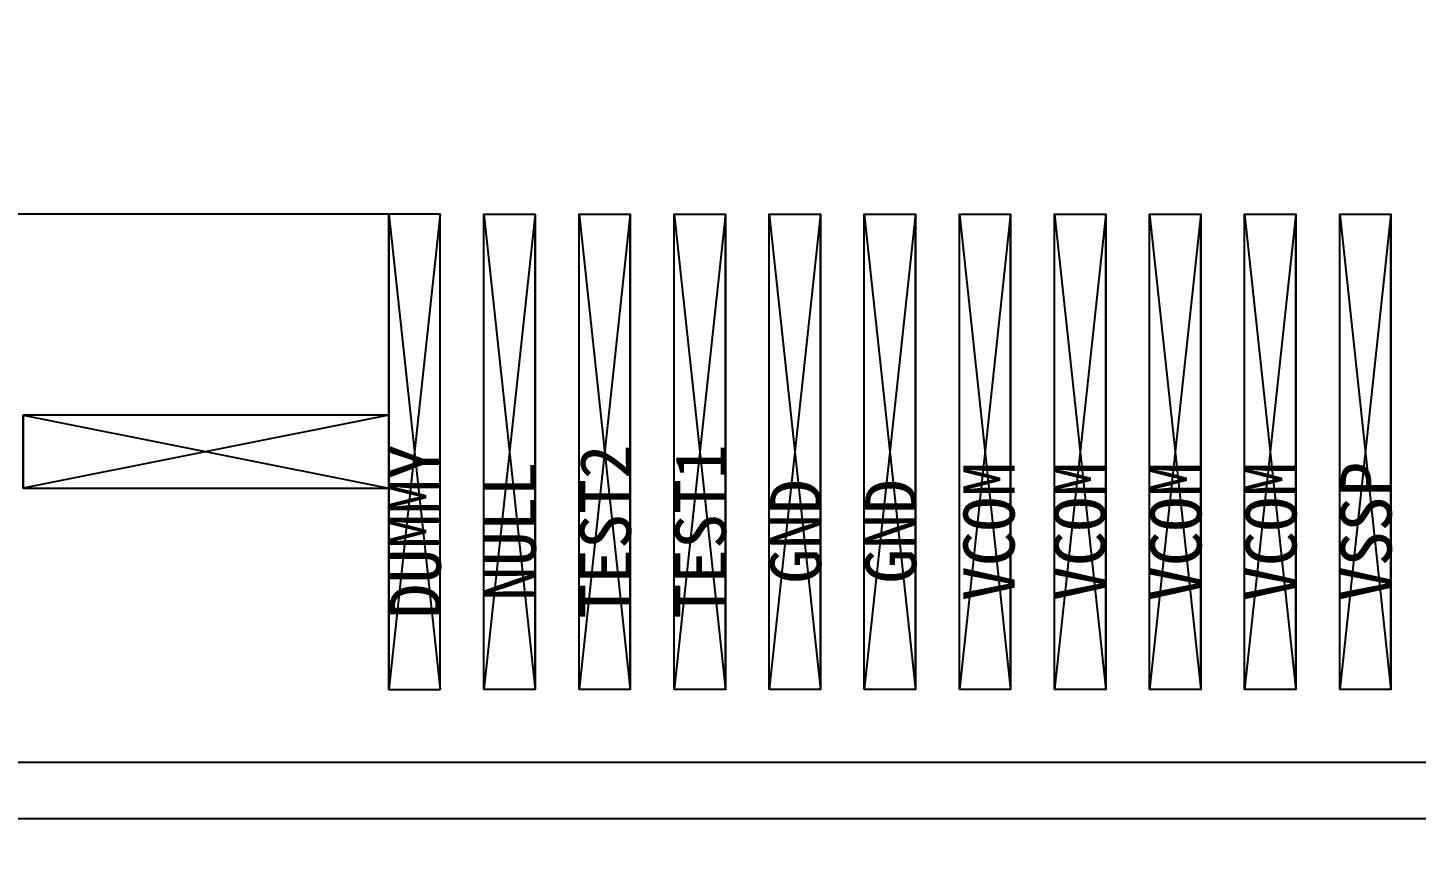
# Model space of a CAD drawing. Header units: millimetres. Extents: x 427 to 2444, y 137 to 817.
# Drawn here: x 1588.522 to 1590.421, y 287.096 to 288.215 of the extents above; entities that cross this region are included whole.
import ezdxf
from ezdxf.enums import TextEntityAlignment as Align

# ---------------------------------------------------------------- set-up
doc = ezdxf.new("R2010")
doc.units = ezdxf.units.MM
for name, color, linetype in [('L240', 60, 'Continuous'), ('L63', 4, 'Continuous'), ('L90', 1, 'Continuous')]:
    doc.layers.add(name, color=color, linetype=linetype)
doc.styles.add('txt', font='simhei.ttf')

# ---------------------------------------------------------------- blocks, each defined once
blk = doc.blocks.new('FPC_3D95_NAME_130')
at = {"layer": 'L240', "style": 'txt'}
for s, p in [('DUMMY', (-0.227, 0.113)), ('TEST2', (0.033, 0.113)), ('TEST1', (0.163, 0.113)), ('NULL', (-0.097, 0.113)), ('VCOM', (0.5575, 0.113)), ('VCOM', (0.6815, 0.113)), ('VCOM', (0.813, 0.113)), ('VCOM', (0.943, 0.113)), ('VSSP', (1.073, 0.113)), ('GND', (0.293, 0.113)), ('GND', (0.423, 0.113))]:
    blk.add_text(s, height=0.07, rotation=90, dxfattribs=at).set_placement(p, align=Align.MIDDLE_CENTER)
blk = doc.blocks.new('FPC_PAD_UNIT')
at = {"color": 5, "linetype": 'Continuous'}
blk.add_lwpolyline([(0.001, 0.551), (0.071, -0.099), (0.071, 0.551), (0.001, -0.099)], dxfattribs=at)
at = {"layer": 'L63', "color": 5}
blk.add_lwpolyline([(0.001, -0.099), (0.001, 0.551), (0.071, 0.551), (0.071, -0.099), (0.001, -0.099)], close=True, dxfattribs=at)
blk = doc.blocks.new('FPC_ALIGN_KEY_MARK')
at = {"color": 5, "linetype": 'Continuous'}
for points in [[(0.4545, 0.475), (0.6045, 0.325), (0.6045, 0.475), (0.4545, 0.325)], [(0.7545, 0.475), (0.9045, 0.325), (0.9045, 0.475), (0.7545, 0.325)], [(0.4545, 0.175), (0.6045, 0.025), (0.6045, 0.175), (0.4545, 0.025)], [(0.7545, 0.175), (0.9045, 0.025), (0.9045, 0.175), (0.7545, 0.025)]]:
    blk.add_lwpolyline(points, dxfattribs=at)
at = {"layer": 'L63', "color": 5}
for points in [[(0.4545, 0.325), (0.4545, 0.475), (0.6045, 0.475), (0.6045, 0.325), (0.4545, 0.325)], [(0.7545, 0.325), (0.7545, 0.475), (0.9045, 0.475), (0.9045, 0.325), (0.7545, 0.325)], [(0.4545, 0.025), (0.4545, 0.175), (0.6045, 0.175), (0.6045, 0.025), (0.4545, 0.025)], [(0.7545, 0.025), (0.7545, 0.175), (0.9045, 0.175), (0.9045, 0.025), (0.7545, 0.025)]]:
    blk.add_lwpolyline(points, close=True, dxfattribs=at)
at = {"layer": 'L63'}
for points in [[(0.637, 0.025), (0.637, 0.475), (0.722, 0.475), (0.722, 0.025), (0.637, 0.025)], [(0.4545, 0.2075), (0.4545, 0.2925), (0.9045, 0.2925), (0.9045, 0.2075), (0.4545, 0.2075)]]:
    blk.add_lwpolyline(points, close=True, dxfattribs=at)
blk = doc.blocks.new('FPC_MARK')
at = {"color": 5, "linetype": 'Continuous'}
blk.add_lwpolyline([(0.071, 0.376), (0.571, 0.276), (0.571, 0.376), (0.071, 0.276)], dxfattribs=at)
at = {"layer": 'L63', "color": 5}
blk.add_lwpolyline([(0.071, 0.276), (0.071, 0.376), (0.571, 0.376), (0.571, 0.276), (0.071, 0.276)], close=True, dxfattribs=at)
for name, p in [('FPC_PAD_UNIT', (0, 0.1)), ('FPC_ALIGN_KEY_MARK', (0.2665, 0.076))]:
    blk.add_blockref(name, p)
blk = doc.blocks.new('FPC_ITO_UNIT')
at = {"color": 5, "linetype": 'Continuous'}
blk.add_lwpolyline([(0.001, 0.651), (0.071, 0.001), (0.071, 0.651), (0.001, 0.001)], dxfattribs=at)
at = {"layer": 'L63', "color": 5}
blk.add_lwpolyline([(0.001, 0.001), (0.001, 0.651), (0.071, 0.651), (0.071, 0.001), (0.001, 0.001)], close=True, dxfattribs=at)
blk = doc.blocks.new('FPC_ALL')
at = {"yscale": -1, "rotation": 180}
blk.add_blockref('FPC_MARK', (-0.188, 0), dxfattribs=at)
for name, p in [('FPC_ITO_UNIT', (-0.13, 0)), ('FPC_3D95_NAME_130', (0.004, 0.104))]:
    blk.add_blockref(name, p)
at = {"row_count": 1, "column_count": 203, "row_spacing": 0.652, "column_spacing": 0.13}
blk.add_blockref('FPC_PAD_UNIT', (0, 0.1), dxfattribs=at)
blk = doc.blocks.new('IC_FPC_OLB_ALL')
blk.add_blockref('FPC_ALL', (1.892, -0.05))

msp = doc.modelspace()

# ---------------------------------------------------------------- linework, layer by layer
at = {"color": 6}
msp.add_lwpolyline([(1565.57053, 365.26544), (1639.57187, 365.26544, -0.4142163), (1639.72187, 365.11544), (1639.72115, 287.28344, -0.4142109), (1639.57115, 287.13344), (1565.57115, 287.13344, -0.4142112), (1565.42115, 287.28344), (1565.42053, 365.11544, -0.4142159)], format="xyb", close=True, dxfattribs=at)
at = {"color": 42}
msp.add_lwpolyline([(1589.0162, 287.96044), (1587.80658, 287.96044), (1587.80658, 284.79144, -0.4142136), (1586.80658, 283.79144), (1580.1171, 283.79144, 0.4142136), (1579.1171, 282.79144)], format="xyb", dxfattribs=at)
at = {"layer": 'L90', "color": 7}
msp.add_lwpolyline([(1565.6062, 287.21044), (1565.6062, 365.24044), (1639.5362, 365.24044), (1639.5362, 287.21044), (1565.6062, 287.21044)], close=True, dxfattribs=at)

# ---------------------------------------------------------------- block references
msp.add_blockref('IC_FPC_OLB_ALL', (1587.3832, 287.35944))

doc.saveas('drawing.dxf')
